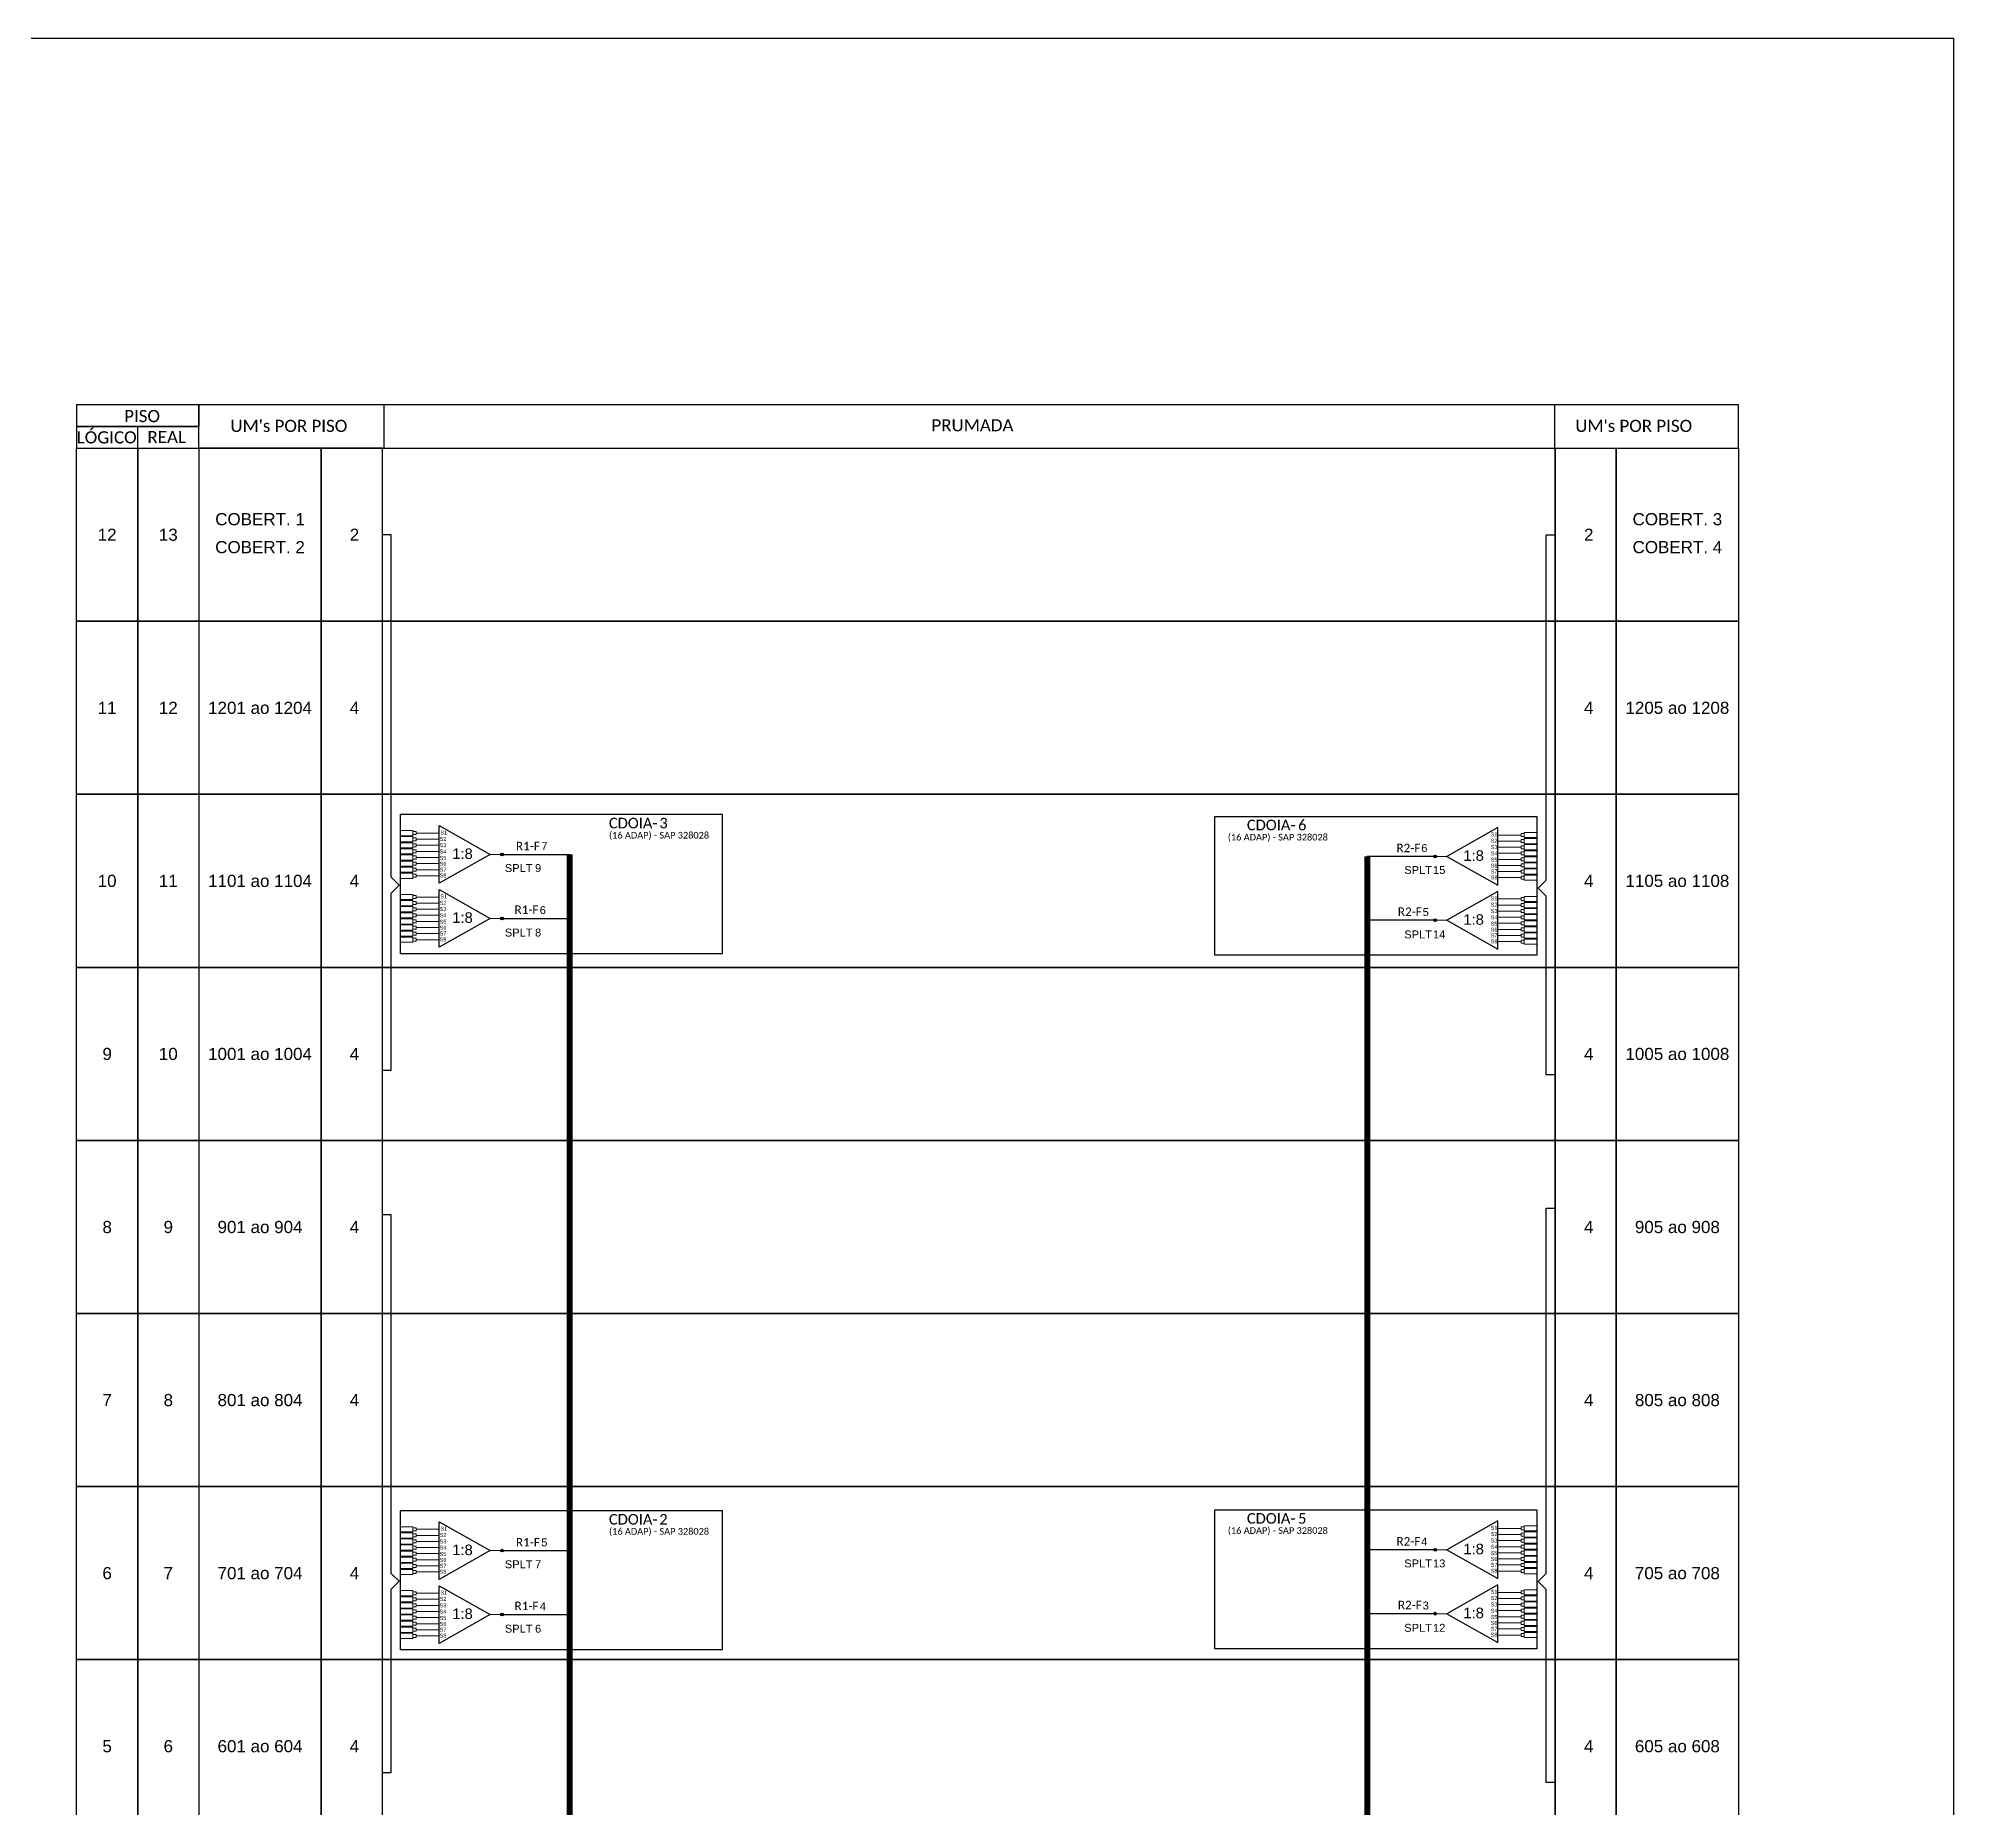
# Model space of a CAD drawing. Extents: x -89 to 749, y 705 to 1299.
# Drawn here: x 495.6 to 749.2, y 1064.7 to 1299 of the extents above; entities that cross this region are included whole.
import ezdxf
from ezdxf.enums import TextEntityAlignment as Align

# ---------------------------------------------------------------- set-up
doc = ezdxf.new("R2010")
doc.units = 0
doc.styles.add('ARIAL', font='arial.ttf')
doc.styles.add('WMF-Calibri0', font='calibri.ttf')

# ---------------------------------------------------------------- blocks, each defined once
blk = doc.blocks.new('SPLT_1-8_SC-APC')
at = {"color": 1}
blk.add_lwpolyline([(-7.37, -2.1), (-17.04, -7.55), (-7.37, -13), (-7.37, -2.1)], dxfattribs=at)
at = {"color": 3, "lineweight": 0}
for points in [[(-2.99, -3.51), (-7.37, -3.51)], [(-2.41, -3.02), (-2.41, -4)], [(-2.41, -3.02), (0, -3.02)], [(-7.37, -4.66), (-2.99, -4.66)], [(-7.37, -5.82), (-2.99, -5.82)], [(-7.37, -6.97), (-2.99, -6.97)], [(-2.41, -4), (0, -4)], [(-2.41, -4.17), (-2.41, -5.16)], [(-2.41, -4.17), (0, -4.17)], [(-2.41, -5.16), (0, -5.16)], [(-2.41, -5.32), (-2.41, -6.31)], [(-2.41, -5.32), (0, -5.32)], [(-2.41, -6.31), (0, -6.31)], [(-2.41, -6.48), (-2.41, -7.46)], [(-2.41, -6.48), (0, -6.48)], [(-7.37, -8.12), (-2.99, -8.12)], [(-7.37, -9.28), (-2.99, -9.28)], [(-7.37, -10.43), (-2.99, -10.43)], [(-2.41, -7.46), (0, -7.46)], [(-2.41, -7.63), (-2.41, -8.62)], [(-2.41, -7.63), (0, -7.63)], [(-2.41, -8.62), (0, -8.62)], [(-2.41, -8.78), (-2.41, -9.77)], [(-2.41, -8.78), (0, -8.78)], [(-2.41, -9.77), (0, -9.77)], [(-2.41, -9.94), (-2.41, -10.92)], [(-2.41, -9.94), (0, -9.94)], [(-7.37, -11.58), (-2.99, -11.58)], [(-2.41, -10.92), (0, -10.92)], [(-2.41, -11.09), (-2.41, -12.08)], [(-2.41, -11.09), (0, -11.09)], [(-2.41, -12.08), (0, -12.08)]]:
    blk.add_lwpolyline(points, dxfattribs=at)
for points in [[(-2.99, -3.22), (-2.41, -3.22), (-2.41, -3.8), (-2.99, -3.8)], [(-2.99, -4.38), (-2.41, -4.38), (-2.41, -4.95), (-2.99, -4.95)], [(-2.99, -5.53), (-2.41, -5.53), (-2.41, -6.1), (-2.99, -6.1)], [(-2.99, -6.68), (-2.41, -6.68), (-2.41, -7.26), (-2.99, -7.26)], [(-2.99, -7.84), (-2.41, -7.84), (-2.41, -8.41), (-2.99, -8.41)], [(-2.99, -8.99), (-2.41, -8.99), (-2.41, -9.56), (-2.99, -9.56)], [(-2.99, -10.14), (-2.41, -10.14), (-2.41, -10.72), (-2.99, -10.72)], [(-2.99, -11.3), (-2.41, -11.3), (-2.41, -11.87), (-2.99, -11.87)]]:
    blk.add_lwpolyline(points, close=True, dxfattribs=at)
at = {"color": 1, "lineweight": 0}
blk.add_lwpolyline([(-17.04, -7.55), (-19.26, -7.55)], dxfattribs=at)
at = {"color": 1, "style": 'ARIAL'}
for s, height, p in [('S1', 0.75, (-8.74, -3.78)), ('1:8', 2, (-13.91, -8.4)), ('S2', 0.75, (-8.74, -4.97)), ('S3', 0.75, (-8.74, -6.18)), ('S4', 0.75, (-8.74, -7.36)), ('S5', 0.75, (-8.74, -8.57)), ('S6', 0.75, (-8.74, -9.69)), ('S7', 0.75, (-8.74, -10.78)), ('S8', 0.75, (-8.74, -11.9))]:
    blk.add_text(s, height=height, dxfattribs=at).set_placement(p)

msp = doc.modelspace()

# ---------------------------------------------------------------- hatches: boundary and pattern name
h = msp.add_hatch(color=3)
h.dxf.hatch_style = 1
edge = h.paths.add_edge_path()
edge.add_arc((556.97, 1190.94), 0.179, 0, 360)
h = msp.add_hatch(color=3)
h.dxf.hatch_style = 1
edge = h.paths.add_edge_path()
edge.add_arc((680.56, 1190.68), 0.179, 0, 360)
h = msp.add_hatch(color=3)
h.dxf.hatch_style = 1
edge = h.paths.add_edge_path()
edge.add_arc((556.97, 1182.47), 0.179, 0, 360)
h = msp.add_hatch(color=3)
h.dxf.hatch_style = 1
edge = h.paths.add_edge_path()
edge.add_arc((680.56, 1182.22), 0.179, 0, 360)
h = msp.add_hatch(color=3)
h.dxf.hatch_style = 1
edge = h.paths.add_edge_path()
edge.add_arc((556.97, 1098.74), 0.179, 0, 360)
h = msp.add_hatch(color=3)
h.dxf.hatch_style = 1
edge = h.paths.add_edge_path()
edge.add_arc((680.56, 1098.86), 0.179, 0, 360)
h = msp.add_hatch(color=3)
h.dxf.hatch_style = 1
edge = h.paths.add_edge_path()
edge.add_arc((556.97, 1090.27), 0.179, 0, 360)
h = msp.add_hatch(color=3)
h.dxf.hatch_style = 1
edge = h.paths.add_edge_path()
edge.add_arc((680.56, 1090.39), 0.179, 0, 360)

# ---------------------------------------------------------------- linework, layer by layer
for points in [[(-89.32, 705.02), (749.25, 705.02), (749.25, 1299.02), (-89.32, 1299.02), (-89.32, 705.02)], [(516.82, 1244.74), (720.75, 1244.74), (720.75, 1250.5), (516.82, 1250.5), (516.82, 1250.5), (516.82, 1247.62)], [(541.36, 1244.74), (541.36, 1250.5)], [(696.43, 1244.74), (696.43, 1250.5)], [(508.72, 1244.74), (508.72, 1247.62)]]:
    msp.add_lwpolyline(points)
for points in [[(500.62, 1247.62), (516.82, 1247.62), (516.82, 1250.5), (500.62, 1250.5)], [(500.62, 1244.74), (516.82, 1244.74), (516.82, 1247.62), (500.62, 1247.62)], [(500.62, 1244.74), (508.72, 1244.74), (508.72, 1221.82), (500.62, 1221.82)], [(508.72, 1244.74), (516.82, 1244.74), (516.82, 1221.82), (508.72, 1221.82)], [(533.02, 1244.74), (516.82, 1244.74), (516.82, 1221.82), (533.02, 1221.82)], [(541.12, 1244.74), (533.02, 1244.74), (533.02, 1221.82), (541.12, 1221.82)], [(541.12, 1244.74), (696.45, 1244.74), (696.45, 1221.82), (541.12, 1221.82)], [(696.45, 1244.74), (704.55, 1244.74), (704.55, 1221.82), (696.45, 1221.82)], [(704.55, 1244.74), (720.75, 1244.74), (720.75, 1221.82), (704.55, 1221.82)], [(500.62, 1221.82), (508.72, 1221.82), (508.72, 1198.9), (500.62, 1198.9)], [(508.72, 1221.82), (516.82, 1221.82), (516.82, 1198.9), (508.72, 1198.9)], [(533.02, 1221.82), (516.82, 1221.82), (516.82, 1198.9), (533.02, 1198.9)], [(541.12, 1221.82), (533.02, 1221.82), (533.02, 1198.9), (541.12, 1198.9)], [(541.12, 1221.82), (696.45, 1221.82), (696.45, 1198.9), (541.12, 1198.9)], [(696.45, 1221.82), (704.55, 1221.82), (704.55, 1198.9), (696.45, 1198.9)], [(704.55, 1221.82), (720.75, 1221.82), (720.75, 1198.9), (704.55, 1198.9)], [(500.62, 1198.9), (508.72, 1198.9), (508.72, 1175.98), (500.62, 1175.98)], [(508.72, 1198.9), (516.82, 1198.9), (516.82, 1175.98), (508.72, 1175.98)], [(533.02, 1198.9), (516.82, 1198.9), (516.82, 1175.98), (533.02, 1175.98)], [(541.12, 1198.9), (533.02, 1198.9), (533.02, 1175.98), (541.12, 1175.98)], [(541.12, 1198.9), (696.45, 1198.9), (696.45, 1175.98), (541.12, 1175.98)], [(696.45, 1198.9), (704.55, 1198.9), (704.55, 1175.98), (696.45, 1175.98)], [(704.55, 1198.9), (720.75, 1198.9), (720.75, 1175.98), (704.55, 1175.98)], [(500.62, 1175.98), (508.72, 1175.98), (508.72, 1153.06), (500.62, 1153.06)], [(508.72, 1175.98), (516.82, 1175.98), (516.82, 1153.06), (508.72, 1153.06)], [(533.02, 1175.98), (516.82, 1175.98), (516.82, 1153.06), (533.02, 1153.06)], [(541.12, 1175.98), (533.02, 1175.98), (533.02, 1153.06), (541.12, 1153.06)], [(541.12, 1175.98), (696.45, 1175.98), (696.45, 1153.06), (541.12, 1153.06)], [(696.45, 1175.98), (704.55, 1175.98), (704.55, 1153.06), (696.45, 1153.06)], [(704.55, 1175.98), (720.75, 1175.98), (720.75, 1153.06), (704.55, 1153.06)], [(500.62, 1153.06), (508.72, 1153.06), (508.72, 1130.14), (500.62, 1130.14)], [(508.72, 1153.06), (516.82, 1153.06), (516.82, 1130.14), (508.72, 1130.14)], [(533.02, 1153.06), (516.82, 1153.06), (516.82, 1130.14), (533.02, 1130.14)], [(541.12, 1153.06), (533.02, 1153.06), (533.02, 1130.14), (541.12, 1130.14)], [(541.12, 1153.06), (696.45, 1153.06), (696.45, 1130.14), (541.12, 1130.14)], [(696.45, 1153.06), (704.55, 1153.06), (704.55, 1130.14), (696.45, 1130.14)], [(704.55, 1153.06), (720.75, 1153.06), (720.75, 1130.14), (704.55, 1130.14)], [(500.62, 1130.14), (508.72, 1130.14), (508.72, 1107.22), (500.62, 1107.22)], [(508.72, 1130.14), (516.82, 1130.14), (516.82, 1107.22), (508.72, 1107.22)], [(533.02, 1130.14), (516.82, 1130.14), (516.82, 1107.22), (533.02, 1107.22)], [(541.12, 1130.14), (533.02, 1130.14), (533.02, 1107.22), (541.12, 1107.22)], [(541.12, 1130.14), (696.45, 1130.14), (696.45, 1107.22), (541.12, 1107.22)], [(696.45, 1130.14), (704.55, 1130.14), (704.55, 1107.22), (696.45, 1107.22)], [(704.55, 1130.14), (720.75, 1130.14), (720.75, 1107.22), (704.55, 1107.22)], [(500.62, 1107.22), (508.72, 1107.22), (508.72, 1084.3), (500.62, 1084.3)], [(508.72, 1107.22), (516.82, 1107.22), (516.82, 1084.3), (508.72, 1084.3)], [(533.02, 1107.22), (516.82, 1107.22), (516.82, 1084.3), (533.02, 1084.3)], [(541.12, 1107.22), (533.02, 1107.22), (533.02, 1084.3), (541.12, 1084.3)], [(541.12, 1107.22), (696.45, 1107.22), (696.45, 1084.3), (541.12, 1084.3)], [(696.45, 1107.22), (704.55, 1107.22), (704.55, 1084.3), (696.45, 1084.3)], [(704.55, 1107.22), (720.75, 1107.22), (720.75, 1084.3), (704.55, 1084.3)], [(500.62, 1084.3), (508.72, 1084.3), (508.72, 1061.38), (500.62, 1061.38)], [(508.72, 1084.3), (516.82, 1084.3), (516.82, 1061.38), (508.72, 1061.38)], [(533.02, 1084.3), (516.82, 1084.3), (516.82, 1061.38), (533.02, 1061.38)], [(541.12, 1084.3), (533.02, 1084.3), (533.02, 1061.38), (541.12, 1061.38)], [(541.12, 1084.3), (696.45, 1084.3), (696.45, 1061.38), (541.12, 1061.38)], [(696.45, 1084.3), (704.55, 1084.3), (704.55, 1061.38), (696.45, 1061.38)], [(704.55, 1084.3), (720.75, 1084.3), (720.75, 1061.38), (704.55, 1061.38)]]:
    msp.add_lwpolyline(points, close=True)
at = {"color": 3}
for points in [[(541.12, 1162.35), (542.27, 1162.35), (542.28, 1185.82), (543.37, 1186.87), (542.28, 1187.93), (542.28, 1233.28), (541.12, 1233.28)], [(696.45, 1161.76), (695.29, 1161.76), (695.29, 1185.42), (694.19, 1186.47), (695.29, 1187.53), (695.29, 1233.28), (696.45, 1233.28)], [(541.12, 1069.37), (542.27, 1069.37), (542.28, 1093.62), (543.37, 1094.68), (542.28, 1095.73), (542.28, 1143.2), (541.12, 1143.2)], [(696.45, 1068.01), (695.29, 1068.01), (695.29, 1093.59), (694.19, 1094.65), (695.29, 1095.7), (695.29, 1144.09), (696.45, 1144.09)]]:
    msp.add_lwpolyline(points, dxfattribs=at)
at = {"color": 1}
for points in [[(543.49, 1179.5), (543.49, 1179.5), (543.49, 1177.83), (586.16, 1177.83), (586.16, 1196.22), (580.68, 1196.22)], [(694.04, 1179.24), (694.04, 1179.24), (694.04, 1177.58), (651.37, 1177.58), (651.37, 1195.97), (656.85, 1195.97)], [(548.65, 1194.75), (555.41, 1190.94), (548.65, 1187.12), (548.65, 1194.75)], [(548.65, 1186.29), (555.41, 1182.47), (548.65, 1178.66), (548.65, 1186.29)], [(543.49, 1087.3), (543.49, 1087.3), (543.49, 1085.64), (586.16, 1085.64), (586.16, 1104.02), (580.68, 1104.02)], [(694.04, 1087.42), (694.04, 1087.42), (694.04, 1085.75), (651.37, 1085.75), (651.37, 1104.14), (656.85, 1104.14)], [(548.65, 1102.55), (555.41, 1098.74), (548.65, 1094.93), (548.65, 1102.55)], [(548.65, 1094.09), (555.41, 1090.27), (548.65, 1086.46), (548.65, 1094.09)]]:
    msp.add_lwpolyline(points, dxfattribs=at)
for points in [[(586.16, 1196.22), (543.49, 1196.22), (543.49, 1177.83), (586.16, 1177.83)], [(651.37, 1195.97), (694.04, 1195.97), (694.04, 1177.58), (651.37, 1177.58)], [(586.16, 1104.02), (543.49, 1104.02), (543.49, 1085.64), (586.16, 1085.64)], [(651.37, 1104.14), (694.04, 1104.14), (694.04, 1085.75), (651.37, 1085.75)]]:
    msp.add_lwpolyline(points, close=True, dxfattribs=at)
at = {"color": 3, "lineweight": 0}
for points in [[(545.18, 1194.11), (543.49, 1194.11)], [(545.18, 1193.42), (543.49, 1193.42)], [(545.18, 1193.3), (543.49, 1193.3)], [(545.18, 1192.61), (543.49, 1192.61)], [(545.18, 1192.49), (543.49, 1192.49)], [(545.18, 1194.11), (545.18, 1193.42)], [(545.18, 1193.3), (545.18, 1192.61)], [(545.18, 1192.49), (545.18, 1191.8)], [(545.58, 1193.76), (548.65, 1193.76)], [(548.65, 1192.96), (545.58, 1192.96)], [(545.18, 1191.8), (543.49, 1191.8)], [(545.18, 1191.69), (543.49, 1191.69)], [(545.18, 1191), (543.49, 1191)], [(545.18, 1190.88), (543.49, 1190.88)], [(545.18, 1190.19), (543.49, 1190.19)], [(545.18, 1190.07), (543.49, 1190.07)], [(545.18, 1191.69), (545.18, 1191)], [(545.18, 1190.88), (545.18, 1190.19)], [(545.18, 1190.07), (545.18, 1189.38)], [(548.65, 1192.15), (545.58, 1192.15)], [(548.65, 1191.34), (545.58, 1191.34)], [(548.65, 1190.53), (545.58, 1190.53)], [(545.18, 1189.38), (543.49, 1189.38)], [(545.18, 1189.27), (543.49, 1189.27)], [(545.18, 1188.58), (543.49, 1188.58)], [(545.18, 1188.46), (543.49, 1188.46)], [(545.18, 1187.77), (543.49, 1187.77)], [(545.18, 1189.27), (545.18, 1188.58)], [(545.18, 1188.46), (545.18, 1187.77)], [(548.65, 1189.73), (545.58, 1189.73)], [(548.65, 1188.92), (545.58, 1188.92)], [(548.65, 1188.11), (545.58, 1188.11)], [(545.18, 1185.64), (543.49, 1185.64)], [(545.18, 1184.95), (543.49, 1184.95)], [(545.18, 1184.84), (543.49, 1184.84)], [(545.18, 1185.64), (545.18, 1184.95)], [(545.18, 1184.84), (545.18, 1184.15)], [(545.58, 1185.3), (548.65, 1185.3)], [(545.18, 1184.15), (543.49, 1184.15)], [(545.18, 1184.03), (543.49, 1184.03)], [(545.18, 1183.34), (543.49, 1183.34)], [(545.18, 1183.22), (543.49, 1183.22)], [(545.18, 1182.53), (543.49, 1182.53)], [(545.18, 1182.41), (543.49, 1182.41)], [(545.18, 1184.03), (545.18, 1183.34)], [(545.18, 1183.22), (545.18, 1182.53)], [(545.18, 1182.41), (545.18, 1181.72)], [(548.65, 1184.49), (545.58, 1184.49)], [(548.65, 1183.68), (545.58, 1183.68)], [(548.65, 1182.88), (545.58, 1182.88)], [(545.18, 1181.72), (543.49, 1181.72)], [(545.18, 1181.61), (543.49, 1181.61)], [(545.18, 1180.92), (543.49, 1180.92)], [(545.18, 1180.8), (543.49, 1180.8)], [(545.18, 1180.11), (543.49, 1180.11)], [(545.18, 1179.99), (543.49, 1179.99)], [(545.18, 1181.61), (545.18, 1180.92)], [(545.18, 1180.8), (545.18, 1180.11)], [(545.18, 1179.99), (545.18, 1179.3)], [(548.65, 1182.07), (545.58, 1182.07)], [(548.65, 1181.26), (545.58, 1181.26)], [(548.65, 1180.45), (545.58, 1180.45)], [(545.18, 1179.3), (543.49, 1179.3)], [(548.65, 1179.65), (545.58, 1179.65)], [(545.18, 1101.91), (543.49, 1101.91)], [(545.18, 1101.22), (543.49, 1101.22)], [(545.18, 1101.1), (543.49, 1101.1)], [(545.18, 1101.91), (545.18, 1101.22)], [(545.18, 1101.1), (545.18, 1100.41)], [(545.58, 1101.56), (548.65, 1101.56)], [(545.18, 1100.41), (543.49, 1100.41)], [(545.18, 1100.3), (543.49, 1100.3)], [(545.18, 1099.61), (543.49, 1099.61)], [(545.18, 1099.49), (543.49, 1099.49)], [(545.18, 1098.8), (543.49, 1098.8)], [(545.18, 1098.68), (543.49, 1098.68)], [(545.18, 1100.3), (545.18, 1099.61)], [(545.18, 1099.49), (545.18, 1098.8)], [(545.18, 1098.68), (545.18, 1097.99)], [(548.65, 1100.76), (545.58, 1100.76)], [(548.65, 1099.95), (545.58, 1099.95)], [(548.65, 1099.14), (545.58, 1099.14)], [(545.18, 1097.99), (543.49, 1097.99)], [(545.18, 1097.87), (543.49, 1097.87)], [(545.18, 1097.18), (543.49, 1097.18)], [(545.18, 1097.07), (543.49, 1097.07)], [(545.18, 1096.38), (543.49, 1096.38)], [(545.18, 1096.26), (543.49, 1096.26)], [(545.18, 1097.87), (545.18, 1097.18)], [(545.18, 1097.07), (545.18, 1096.38)], [(545.18, 1096.26), (545.18, 1095.57)], [(548.65, 1098.34), (545.58, 1098.34)], [(548.65, 1097.53), (545.58, 1097.53)], [(548.65, 1096.72), (545.58, 1096.72)], [(545.18, 1095.57), (543.49, 1095.57)], [(545.18, 1093.44), (543.49, 1093.44)], [(545.18, 1093.44), (545.18, 1092.75)], [(548.65, 1095.92), (545.58, 1095.92)], [(545.18, 1092.75), (543.49, 1092.75)], [(545.18, 1092.64), (543.49, 1092.64)], [(545.18, 1091.95), (543.49, 1091.95)], [(545.18, 1091.83), (543.49, 1091.83)], [(545.18, 1091.14), (543.49, 1091.14)], [(545.18, 1091.02), (543.49, 1091.02)], [(545.18, 1092.64), (545.18, 1091.95)], [(545.18, 1091.83), (545.18, 1091.14)], [(545.18, 1091.02), (545.18, 1090.33)], [(545.58, 1093.1), (548.65, 1093.1)], [(548.65, 1092.29), (545.58, 1092.29)], [(548.65, 1091.48), (545.58, 1091.48)], [(545.18, 1090.33), (543.49, 1090.33)], [(545.18, 1090.22), (543.49, 1090.22)], [(545.18, 1089.53), (543.49, 1089.53)], [(545.18, 1089.41), (543.49, 1089.41)], [(545.18, 1088.72), (543.49, 1088.72)], [(545.18, 1088.6), (543.49, 1088.6)], [(545.18, 1090.22), (545.18, 1089.53)], [(545.18, 1089.41), (545.18, 1088.72)], [(545.18, 1088.6), (545.18, 1087.91)], [(548.65, 1090.68), (545.58, 1090.68)], [(548.65, 1089.87), (545.58, 1089.87)], [(548.65, 1089.06), (545.58, 1089.06)], [(545.18, 1087.91), (543.49, 1087.91)], [(545.18, 1087.79), (543.49, 1087.79)], [(545.18, 1087.1), (543.49, 1087.1)], [(545.18, 1087.79), (545.18, 1087.1)], [(548.65, 1088.26), (545.58, 1088.26)], [(548.65, 1087.45), (545.58, 1087.45)]]:
    msp.add_lwpolyline(points, dxfattribs=at)
for points in [[(545.58, 1193.96), (545.18, 1193.96), (545.18, 1193.56), (545.58, 1193.56)], [(545.58, 1193.16), (545.18, 1193.16), (545.18, 1192.76), (545.58, 1192.76)], [(545.58, 1192.35), (545.18, 1192.35), (545.18, 1191.95), (545.58, 1191.95)], [(545.58, 1191.54), (545.18, 1191.54), (545.18, 1191.14), (545.58, 1191.14)], [(545.58, 1190.74), (545.18, 1190.74), (545.18, 1190.33), (545.58, 1190.33)], [(545.58, 1189.93), (545.18, 1189.93), (545.18, 1189.53), (545.58, 1189.53)], [(545.58, 1189.12), (545.18, 1189.12), (545.18, 1188.72), (545.58, 1188.72)], [(545.58, 1188.31), (545.18, 1188.31), (545.18, 1187.91), (545.58, 1187.91)], [(545.58, 1185.5), (545.18, 1185.5), (545.18, 1185.1), (545.58, 1185.1)], [(545.58, 1184.69), (545.18, 1184.69), (545.18, 1184.29), (545.58, 1184.29)], [(545.58, 1183.88), (545.18, 1183.88), (545.18, 1183.48), (545.58, 1183.48)], [(545.58, 1183.08), (545.18, 1183.08), (545.18, 1182.68), (545.58, 1182.68)], [(545.58, 1182.27), (545.18, 1182.27), (545.18, 1181.87), (545.58, 1181.87)], [(545.58, 1181.46), (545.18, 1181.46), (545.18, 1181.06), (545.58, 1181.06)], [(545.58, 1180.66), (545.18, 1180.66), (545.18, 1180.25), (545.58, 1180.25)], [(545.58, 1179.85), (545.18, 1179.85), (545.18, 1179.45), (545.58, 1179.45)], [(545.58, 1101.77), (545.18, 1101.77), (545.18, 1101.36), (545.58, 1101.36)], [(545.58, 1100.96), (545.18, 1100.96), (545.18, 1100.56), (545.58, 1100.56)], [(545.58, 1100.15), (545.18, 1100.15), (545.18, 1099.75), (545.58, 1099.75)], [(545.58, 1099.34), (545.18, 1099.34), (545.18, 1098.94), (545.58, 1098.94)], [(545.58, 1098.54), (545.18, 1098.54), (545.18, 1098.14), (545.58, 1098.14)], [(545.58, 1097.73), (545.18, 1097.73), (545.18, 1097.33), (545.58, 1097.33)], [(545.58, 1096.92), (545.18, 1096.92), (545.18, 1096.52), (545.58, 1096.52)], [(545.58, 1096.12), (545.18, 1096.12), (545.18, 1095.71), (545.58, 1095.71)], [(545.58, 1093.3), (545.18, 1093.3), (545.18, 1092.9), (545.58, 1092.9)], [(545.58, 1092.49), (545.18, 1092.49), (545.18, 1092.09), (545.58, 1092.09)], [(545.58, 1091.69), (545.18, 1091.69), (545.18, 1091.28), (545.58, 1091.28)], [(545.58, 1090.88), (545.18, 1090.88), (545.18, 1090.48), (545.58, 1090.48)], [(545.58, 1090.07), (545.18, 1090.07), (545.18, 1089.67), (545.58, 1089.67)], [(545.58, 1089.26), (545.18, 1089.26), (545.18, 1088.86), (545.58, 1088.86)], [(545.58, 1088.46), (545.18, 1088.46), (545.18, 1088.06), (545.58, 1088.06)], [(545.58, 1087.65), (545.18, 1087.65), (545.18, 1087.25), (545.58, 1087.25)]]:
    msp.add_lwpolyline(points, close=True, dxfattribs=at)
at = {"color": 1, "lineweight": 0}
for points in [[(555.41, 1190.94), (556.97, 1190.94)], [(555.41, 1182.47), (556.97, 1182.47)], [(555.41, 1098.74), (556.97, 1098.74)], [(555.41, 1090.27), (556.97, 1090.27)]]:
    msp.add_lwpolyline(points, dxfattribs=at)
at = {"color": 5}
for points in [[(556.97, 1190.94), (565.94, 1190.94)], [(556.97, 1182.47), (565.94, 1182.47)], [(556.97, 1098.74), (565.94, 1098.74)], [(556.97, 1090.27), (565.94, 1090.27)]]:
    msp.add_lwpolyline(points, dxfattribs=at)
at = {"color": 5, "const_width": 0.77}
msp.add_lwpolyline([(642.04, 946.83), (642.04, 955.68), (565.94, 955.68), (565.94, 1190.94)], dxfattribs=at)
at = {"color": 6, "const_width": 0.77}
msp.add_lwpolyline([(658.63, 946.31), (658.63, 955.68), (671.58, 955.68), (671.58, 1190.68)], dxfattribs=at)
at = {"color": 6}
for points in [[(680.56, 1190.68), (671.58, 1190.68)], [(680.56, 1182.22), (671.58, 1182.22)], [(680.56, 1098.86), (671.58, 1098.86)], [(680.56, 1090.39), (671.58, 1090.39)]]:
    msp.add_lwpolyline(points, dxfattribs=at)
at = {"color": 3}
for centre in [(556.97, 1190.94), (680.56, 1190.68), (556.97, 1182.47), (680.56, 1182.22), (556.97, 1098.74), (680.56, 1098.86), (556.97, 1090.27), (680.56, 1090.39)]:
    msp.add_circle(centre, 0.179, dxfattribs=at)
for p in [(555.41, 1190.94), (682.11, 1190.68), (555.41, 1098.74), (682.11, 1098.86)]:
    msp.add_point(p)

# ---------------------------------------------------------------- block references
at = {"color": 3, "xscale": 0.7, "yscale": 0.7, "zscale": 0.7}
for p in [(694.04, 1195.97), (694.04, 1187.5), (694.04, 1104.14), (694.04, 1095.67)]:
    msp.add_blockref('SPLT_1-8_SC-APC', p, dxfattribs=at)

# ---------------------------------------------------------------- texts
at = {"style": 'WMF-Calibri0'}
for s, p in [('     PISO', (504.09, 1248.19)), ("UM's POR PISO", (520.99, 1246.89)), ('PRUMADA', (613.85, 1246.97)), ("UM's POR PISO", (699.12, 1246.89)), ('  LÓGICO', (499.51, 1245.37)), ('    REAL', (507.74, 1245.41))]:
    msp.add_text(s, height=1.61, dxfattribs=at).set_placement(p)
at = {"style": 'ARIAL'}
for s, p in [('COBERT. 1', (524.92, 1235.34)), ('COBERT. 3', (712.65, 1235.34)), ('12', (504.67, 1233.28)), ('13', (512.77, 1233.28)), ('2', (537.43, 1233.28)), ('2', (700.91, 1233.28)), ('COBERT. 2', (524.92, 1231.64)), ('COBERT. 4', (712.65, 1231.64)), ('11', (504.67, 1210.36)), ('12', (512.77, 1210.36)), ('1201 ao 1204', (524.92, 1210.36)), ('4', (537.43, 1210.36)), ('4', (700.91, 1210.36)), ('1205 ao 1208', (712.65, 1210.36)), ('10', (504.67, 1187.44)), ('11', (512.77, 1187.44)), ('1101 ao 1104', (524.92, 1187.44)), ('4', (537.43, 1187.44)), ('4', (700.91, 1187.44)), ('1105 ao 1108', (712.65, 1187.44)), ('9', (504.67, 1164.52)), ('10', (512.77, 1164.52)), ('1001 ao 1004', (524.92, 1164.52)), ('4', (537.43, 1164.52)), ('4', (700.91, 1164.52)), ('1005 ao 1008', (712.65, 1164.52)), ('8', (504.67, 1141.6)), ('9', (512.77, 1141.6)), ('901 ao 904', (524.92, 1141.6)), ('4', (537.43, 1141.6)), ('4', (700.91, 1141.6)), ('905 ao 908', (712.65, 1141.6)), ('7', (504.67, 1118.68)), ('8', (512.77, 1118.68)), ('801 ao 804', (524.92, 1118.68)), ('4', (537.43, 1118.68)), ('4', (700.91, 1118.68)), ('805 ao 808', (712.65, 1118.68)), ('6', (504.67, 1095.76)), ('7', (512.77, 1095.76)), ('701 ao 704', (524.92, 1095.76)), ('4', (537.43, 1095.76)), ('4', (700.91, 1095.76)), ('705 ao 708', (712.65, 1095.76)), ('5', (504.67, 1072.84)), ('6', (512.77, 1072.84)), ('601 ao 604', (524.92, 1072.84)), ('4', (537.43, 1072.84)), ('4', (700.91, 1072.84)), ('605 ao 608', (712.65, 1072.84))]:
    msp.add_text(s, height=1.61, dxfattribs=at).set_placement(p, align=Align.MIDDLE_CENTER)
at = {"color": 1}
for s, height, style, p in [('CDOIA-', 1.4, 'WMF-Calibri0', (571.13, 1194.39)), ('3', 1.4, 'WMF-Calibri0', (577.81, 1194.39)), ('CDOIA-', 1.4, 'WMF-Calibri0', (655.63, 1194.14)), ('6', 1.4, 'WMF-Calibri0', (662.41, 1194.14)), ('S3', 0.525, 'ARIAL', (548.71, 1191.9)), ('S2', 0.525, 'ARIAL', (548.71, 1192.74)), ('S1', 0.525, 'ARIAL', (548.81, 1193.57)), ('S4', 0.525, 'ARIAL', (548.71, 1191.07)), ('S5', 0.525, 'ARIAL', (548.7, 1190.22)), ('S6', 0.525, 'ARIAL', (548.71, 1189.44)), ('1:8', 1.4, 'ARIAL', (550.38, 1190.34)), ('S7', 0.525, 'ARIAL', (548.71, 1188.67)), ('S8', 0.525, 'ARIAL', (548.71, 1187.89)), ('S2', 0.525, 'ARIAL', (548.71, 1184.28)), ('S1', 0.525, 'ARIAL', (548.81, 1185.11)), ('S3', 0.525, 'ARIAL', (548.71, 1183.43)), ('S4', 0.525, 'ARIAL', (548.71, 1182.61)), ('S5', 0.525, 'ARIAL', (548.7, 1181.76)), ('1:8', 1.4, 'ARIAL', (550.38, 1181.88)), ('S6', 0.525, 'ARIAL', (548.71, 1180.97)), ('S7', 0.525, 'ARIAL', (548.71, 1180.21)), ('S8', 0.525, 'ARIAL', (548.71, 1179.42)), ('CDOIA-', 1.4, 'WMF-Calibri0', (571.13, 1102.19)), ('2', 1.4, 'WMF-Calibri0', (577.81, 1102.19)), ('CDOIA-', 1.4, 'WMF-Calibri0', (655.63, 1102.31)), ('5', 1.4, 'WMF-Calibri0', (662.41, 1102.31)), ('S2', 0.525, 'ARIAL', (548.71, 1100.55)), ('S1', 0.525, 'ARIAL', (548.81, 1101.38)), ('S3', 0.525, 'ARIAL', (548.71, 1099.7)), ('S4', 0.525, 'ARIAL', (548.71, 1098.87)), ('S5', 0.525, 'ARIAL', (548.7, 1098.03)), ('1:8', 1.4, 'ARIAL', (550.38, 1098.14)), ('S6', 0.525, 'ARIAL', (548.71, 1097.24)), ('S7', 0.525, 'ARIAL', (548.71, 1096.47)), ('S8', 0.525, 'ARIAL', (548.71, 1095.69)), ('S1', 0.525, 'ARIAL', (548.81, 1092.91)), ('S3', 0.525, 'ARIAL', (548.71, 1091.23)), ('S4', 0.525, 'ARIAL', (548.71, 1090.41)), ('S2', 0.525, 'ARIAL', (548.71, 1092.08)), ('1:8', 1.4, 'ARIAL', (550.38, 1089.68)), ('S5', 0.525, 'ARIAL', (548.7, 1089.56)), ('S6', 0.525, 'ARIAL', (548.71, 1088.78)), ('S7', 0.525, 'ARIAL', (548.71, 1088.01)), ('S8', 0.525, 'ARIAL', (548.71, 1087.23))]:
    msp.add_text(s, height=height, dxfattribs=dict(at, style=style)).set_placement(p)
at = {"color": 5, "style": 'WMF-Calibri0'}
for p in [(558.81, 1191.49), (558.63, 1183.06), (558.81, 1099.29), (558.63, 1090.86)]:
    msp.add_text('R1-F', height=1.12, dxfattribs=at).set_placement(p)
at = {"color": 5, "style": 'ARIAL'}
for s, p in [('7', (562.58, 1191.51)), ('6', (562.38, 1183.04)), ('5', (562.58, 1099.31)), ('4', (562.38, 1090.84))]:
    msp.add_text(s, height=1.05, dxfattribs=at).set_placement(p, align=Align.CENTER)
at = {"color": 1, "style": 'WMF-Calibri0'}
for p in [(577.77, 1193.05), (659.73, 1192.79), (577.77, 1100.85), (659.73, 1100.96)]:
    msp.add_text('(16 ADAP) - SAP 328028', height=0.875, dxfattribs=at).set_placement(p, align=Align.CENTER)
at = {"color": 6, "style": 'WMF-Calibri0'}
for p in [(675.44, 1191.24), (675.63, 1182.8), (675.44, 1099.41), (675.63, 1090.98)]:
    msp.add_text('R2-F', height=1.12, dxfattribs=at).set_placement(p)
at = {"color": 6, "style": 'ARIAL'}
for s, p in [('6', (679.13, 1191.25)), ('5', (679.32, 1182.78)), ('4', (679.13, 1099.42)), ('3', (679.32, 1090.95))]:
    msp.add_text(s, height=1.05, dxfattribs=at).set_placement(p, align=Align.CENTER)
at = {"color": 7, "style": 'ARIAL'}
for s, p in [('SPLT', (559.18, 1188.61)), ('9', (561.75, 1188.61)), ('SPLT', (678.31, 1188.35)), ('15', (681.1, 1188.35)), ('SPLT', (559.18, 1180.07)), ('8', (561.75, 1180.07)), ('SPLT', (678.31, 1179.82)), ('14', (681.1, 1179.82)), ('SPLT', (559.18, 1096.41)), ('7', (561.75, 1096.41)), ('SPLT', (678.31, 1096.52)), ('13', (681.1, 1096.52)), ('SPLT', (559.18, 1087.88)), ('6', (561.75, 1087.88)), ('SPLT', (678.31, 1087.99)), ('12', (681.1, 1087.99))]:
    msp.add_text(s, height=1.05, dxfattribs=at).set_placement(p, align=Align.CENTER)

doc.saveas('drawing.dxf')
